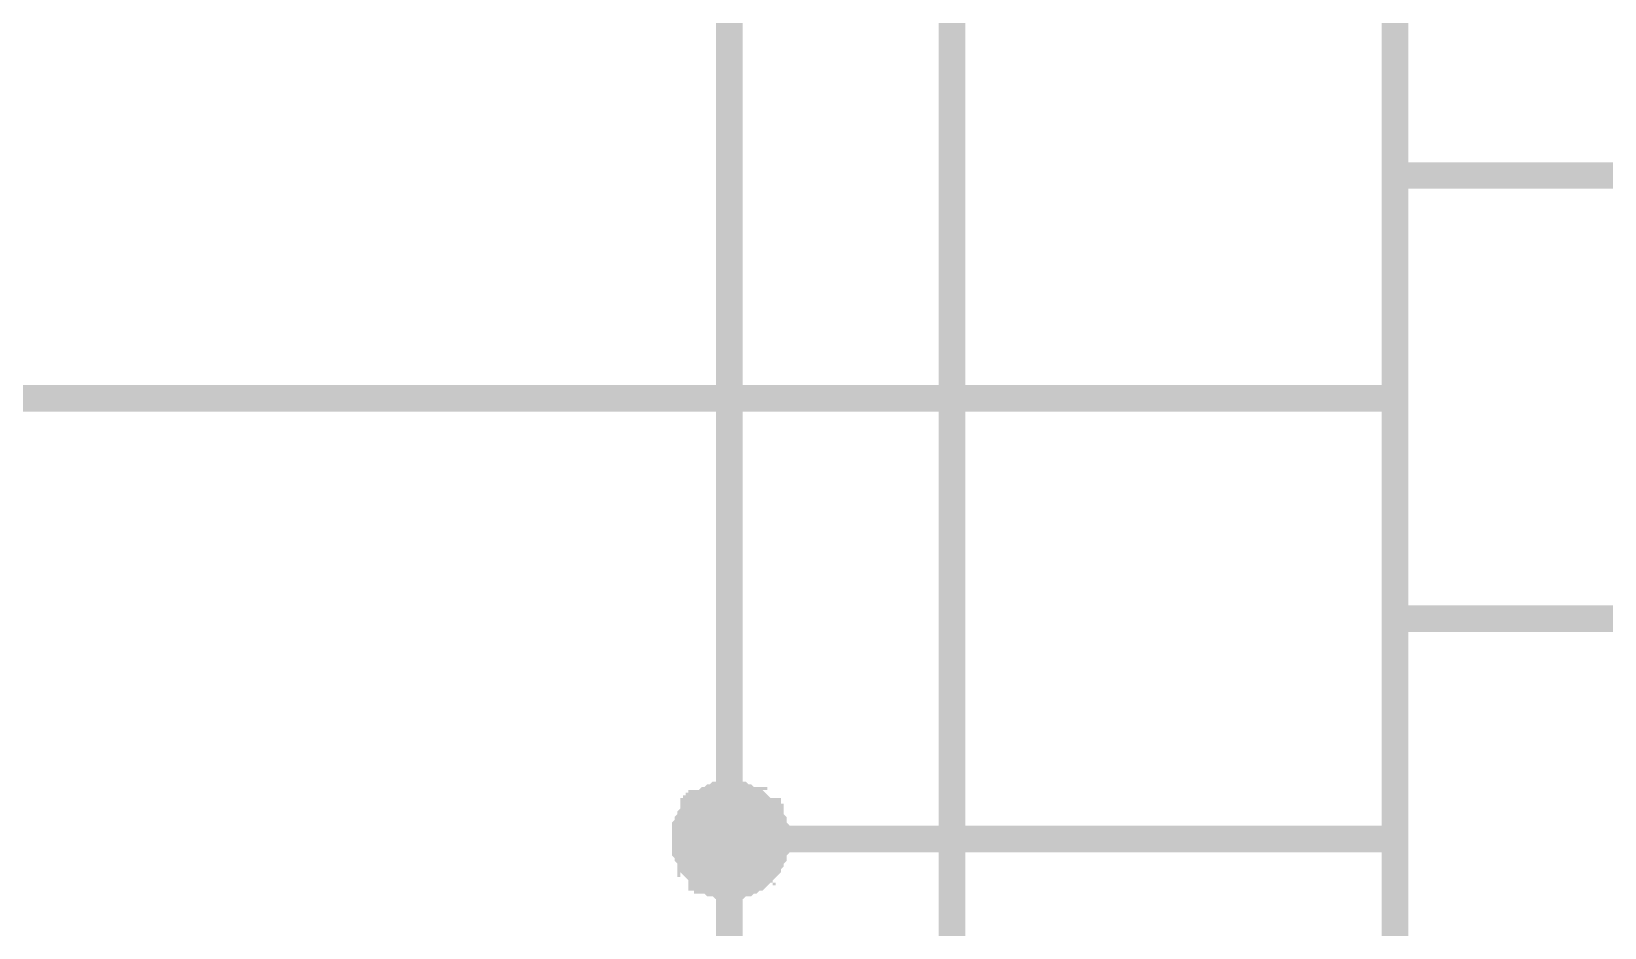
# Paper-space layout 'Layout1' of a CAD drawing. Extents: x -1 to 840, y -1 to 593.
# Drawn here: x 690.31 to 708.06, y 235 to 245.12 of the extents above; entities that cross this region are included whole.
import ezdxf

# ---------------------------------------------------------------- set-up
doc = ezdxf.new("R2010")
doc.units = 0
doc.header["$MEASUREMENT"] = 0
doc.layers.add('Sheet', color=255, linetype='CONTINUOUS')

psp = doc.layouts.get("Layout1")

# ---------------------------------------------------------------- linework, layer by layer
at = {"layer": 'Sheet', "color": 7, "const_width": 0.3}
psp.add_lwpolyline([(705.698, 328.489), (725.667, 328.489), (725.667, 203.476), (705.698, 203.476), (705.698, 328.489)], close=True, dxfattribs=at)
at = {"layer": 'Sheet', "color": 7}
for points, const_width in [([(703.183, 250.977), (698.183, 250.977), (698.183, 236.003)], 0.3), ([(700.698, 245.976), (700.698, 231.001), (703.183, 231.001)], 0.3), ([(705.698, 243.49), (725.667, 243.49)], 0.3), ([(658.213, 240.974), (703.183, 240.974)], 0.3), ([(705.698, 240.974), (703.183, 240.974)], 0.3), ([(705.698, 238.489), (725.667, 238.489)], 0.3), ([(697.686, 236.003), (697.686, 236.034), (697.686, 236.065), (697.686, 236.065), (697.686, 236.096), (697.686, 236.127), (697.717, 236.158), (697.717, 236.19), (697.717, 236.19), (697.748, 236.221), (697.748, 236.252), (697.748, 236.252), (697.779, 236.283), (697.779, 236.314), (697.81, 236.314), (697.81, 236.345), (697.841, 236.345), (697.841, 236.376), (697.872, 236.376), (697.872, 236.407), (697.903, 236.407), (697.934, 236.438), (697.934, 236.438), (697.965, 236.438), (697.996, 236.469), (697.996, 236.469), (698.027, 236.469), (698.058, 236.5), (698.089, 236.5), (698.12, 236.5), (698.12, 236.5), (698.151, 236.5), (698.183, 236.5)], 0.3), ([(697.686, 236.003), (697.686, 236.034), (697.686, 236.065), (697.686, 236.065), (697.686, 236.096), (697.686, 236.127), (697.717, 236.158), (697.717, 236.19), (697.717, 236.19), (697.748, 236.221), (697.748, 236.252), (697.748, 236.252), (697.779, 236.283), (697.779, 236.314), (697.81, 236.314), (697.81, 236.345), (697.841, 236.345), (697.841, 236.376), (697.872, 236.376), (697.872, 236.407), (697.903, 236.407), (697.934, 236.438), (697.934, 236.438), (697.965, 236.438), (697.996, 236.469), (697.996, 236.469), (698.027, 236.469), (698.058, 236.5), (698.089, 236.5), (698.12, 236.5), (698.12, 236.5), (698.151, 236.5), (698.183, 236.5)], 0.3), ([(697.686, 236.003), (697.686, 236.034), (697.686, 236.065), (697.686, 236.065), (697.686, 236.096), (697.686, 236.127), (697.717, 236.158), (697.717, 236.19), (697.717, 236.19), (697.748, 236.221), (697.748, 236.252), (697.748, 236.252), (697.779, 236.283), (697.779, 236.314), (697.81, 236.314), (697.81, 236.345), (697.841, 236.345), (697.841, 236.376), (697.872, 236.376), (697.872, 236.407), (697.903, 236.407), (697.934, 236.438), (697.934, 236.438), (697.965, 236.438), (697.996, 236.469), (697.996, 236.469), (698.027, 236.469), (698.058, 236.5), (698.089, 236.5), (698.12, 236.5), (698.12, 236.5), (698.151, 236.5), (698.183, 236.5)], 0.3), ([(697.686, 236.003), (697.686, 236.034), (697.686, 236.065), (697.686, 236.065), (697.686, 236.096), (697.686, 236.127), (697.717, 236.158), (697.717, 236.19), (697.717, 236.19), (697.748, 236.221), (697.748, 236.252), (697.748, 236.252), (697.779, 236.283), (697.779, 236.314), (697.81, 236.314), (697.81, 236.345), (697.841, 236.345), (697.841, 236.376), (697.872, 236.376), (697.872, 236.407), (697.903, 236.407), (697.934, 236.438), (697.934, 236.438), (697.965, 236.438), (697.996, 236.469), (697.996, 236.469), (698.027, 236.469), (698.058, 236.5), (698.089, 236.5), (698.12, 236.5), (698.12, 236.5), (698.151, 236.5), (698.183, 236.5)], 0.3), ([(697.686, 236.003), (697.686, 236.034), (697.686, 236.065), (697.686, 236.065), (697.686, 236.096), (697.686, 236.127), (697.717, 236.158), (697.717, 236.19), (697.717, 236.19), (697.748, 236.221), (697.748, 236.252), (697.748, 236.252), (697.779, 236.283), (697.779, 236.314), (697.81, 236.314), (697.81, 236.345), (697.841, 236.345), (697.841, 236.376), (697.872, 236.376), (697.872, 236.407), (697.903, 236.407), (697.934, 236.438), (697.934, 236.438), (697.965, 236.438), (697.996, 236.469), (697.996, 236.469), (698.027, 236.469), (698.058, 236.5), (698.089, 236.5), (698.12, 236.5), (698.12, 236.5), (698.151, 236.5), (698.183, 236.5)], 0.0991), ([(697.686, 236.003), (697.686, 236.034), (697.686, 236.065), (697.686, 236.065), (697.686, 236.096), (697.686, 236.127), (697.717, 236.158), (697.717, 236.19), (697.717, 236.19), (697.748, 236.221), (697.748, 236.252), (697.748, 236.252), (697.779, 236.283), (697.779, 236.314), (697.81, 236.314), (697.81, 236.345), (697.841, 236.345), (697.841, 236.376), (697.872, 236.376), (697.872, 236.407), (697.903, 236.407), (697.934, 236.438), (697.934, 236.438), (697.965, 236.438), (697.996, 236.469), (697.996, 236.469), (698.027, 236.469), (698.058, 236.5), (698.089, 236.5), (698.12, 236.5), (698.12, 236.5), (698.151, 236.5), (698.183, 236.5)], 0.0991), ([(697.686, 236.003), (697.686, 236.034), (697.686, 236.065), (697.686, 236.065), (697.686, 236.096), (697.686, 236.127), (697.717, 236.158), (697.717, 236.19), (697.717, 236.19), (697.748, 236.221), (697.748, 236.252), (697.748, 236.252), (697.779, 236.283), (697.779, 236.314), (697.81, 236.314), (697.81, 236.345), (697.841, 236.345), (697.841, 236.376), (697.872, 236.376), (697.872, 236.407), (697.903, 236.407), (697.934, 236.438), (697.934, 236.438), (697.965, 236.438), (697.996, 236.469), (697.996, 236.469), (698.027, 236.469), (698.058, 236.5), (698.089, 236.5), (698.12, 236.5), (698.12, 236.5), (698.151, 236.5), (698.183, 236.5)], 0.0991), ([(697.686, 236.003), (697.686, 236.034), (697.686, 236.065), (697.686, 236.065), (697.686, 236.096), (697.686, 236.127), (697.717, 236.158), (697.717, 236.19), (697.717, 236.19), (697.748, 236.221), (697.748, 236.252), (697.748, 236.252), (697.779, 236.283), (697.779, 236.314), (697.81, 236.314), (697.81, 236.345), (697.841, 236.345), (697.841, 236.376), (697.872, 236.376), (697.872, 236.407), (697.903, 236.407), (697.934, 236.438), (697.934, 236.438), (697.965, 236.438), (697.996, 236.469), (697.996, 236.469), (698.027, 236.469), (698.058, 236.5), (698.089, 236.5), (698.12, 236.5), (698.12, 236.5), (698.151, 236.5), (698.183, 236.5)], 0.0991), ([(698.183, 236.5), (698.183, 236.5)], 0.3), ([(698.183, 236.5), (698.214, 236.5), (698.245, 236.5), (698.245, 236.5), (698.276, 236.5), (698.307, 236.5), (698.338, 236.469), (698.369, 236.469), (698.369, 236.469), (698.4, 236.438), (698.431, 236.438), (698.462, 236.438), (698.462, 236.407), (698.493, 236.407), (698.524, 236.376), (698.524, 236.376), (698.555, 236.345), (698.555, 236.345), (698.586, 236.314), (698.617, 236.314), (698.617, 236.283), (698.617, 236.252), (698.648, 236.252), (698.648, 236.221), (698.679, 236.19), (698.679, 236.19), (698.679, 236.158), (698.679, 236.127), (698.711, 236.096), (698.711, 236.065), (698.711, 236.065), (698.711, 236.034), (698.711, 236.003)], 0.3), ([(698.183, 236.5), (698.183, 236.5)], 0.3), ([(698.183, 236.5), (698.214, 236.5), (698.245, 236.5), (698.245, 236.5), (698.276, 236.5), (698.307, 236.5), (698.338, 236.469), (698.369, 236.469), (698.369, 236.469), (698.4, 236.438), (698.431, 236.438), (698.462, 236.438), (698.462, 236.407), (698.493, 236.407), (698.524, 236.376), (698.524, 236.376), (698.555, 236.345), (698.555, 236.345), (698.586, 236.314), (698.617, 236.314), (698.617, 236.283), (698.617, 236.252), (698.648, 236.252), (698.648, 236.221), (698.679, 236.19), (698.679, 236.19), (698.679, 236.158), (698.679, 236.127), (698.711, 236.096), (698.711, 236.065), (698.711, 236.065), (698.711, 236.034), (698.711, 236.003)], 0.3), ([(698.183, 236.5), (698.183, 236.5)], 0.3), ([(698.183, 236.5), (698.214, 236.5), (698.245, 236.5), (698.245, 236.5), (698.276, 236.5), (698.307, 236.5), (698.338, 236.469), (698.369, 236.469), (698.369, 236.469), (698.4, 236.438), (698.431, 236.438), (698.462, 236.438), (698.462, 236.407), (698.493, 236.407), (698.524, 236.376), (698.524, 236.376), (698.555, 236.345), (698.555, 236.345), (698.586, 236.314), (698.617, 236.314), (698.617, 236.283), (698.617, 236.252), (698.648, 236.252), (698.648, 236.221), (698.679, 236.19), (698.679, 236.19), (698.679, 236.158), (698.679, 236.127), (698.711, 236.096), (698.711, 236.065), (698.711, 236.065), (698.711, 236.034), (698.711, 236.003)], 0.3), ([(698.183, 236.5), (698.183, 236.5)], 0.3), ([(698.183, 236.5), (698.214, 236.5), (698.245, 236.5), (698.245, 236.5), (698.276, 236.5), (698.307, 236.5), (698.338, 236.469), (698.369, 236.469), (698.369, 236.469), (698.4, 236.438), (698.431, 236.438), (698.462, 236.438), (698.462, 236.407), (698.493, 236.407), (698.524, 236.376), (698.524, 236.376), (698.555, 236.345), (698.555, 236.345), (698.586, 236.314), (698.617, 236.314), (698.617, 236.283), (698.617, 236.252), (698.648, 236.252), (698.648, 236.221), (698.679, 236.19), (698.679, 236.19), (698.679, 236.158), (698.679, 236.127), (698.711, 236.096), (698.711, 236.065), (698.711, 236.065), (698.711, 236.034), (698.711, 236.003)], 0.3), ([(698.183, 236.5), (698.183, 236.5)], 0.0991), ([(698.183, 236.5), (698.214, 236.5), (698.245, 236.5), (698.245, 236.5), (698.276, 236.5), (698.307, 236.5), (698.338, 236.469), (698.369, 236.469), (698.369, 236.469), (698.4, 236.438), (698.431, 236.438), (698.462, 236.438), (698.462, 236.407), (698.493, 236.407), (698.524, 236.376), (698.524, 236.376), (698.555, 236.345), (698.555, 236.345), (698.586, 236.314), (698.617, 236.314), (698.617, 236.283), (698.617, 236.252), (698.648, 236.252), (698.648, 236.221), (698.679, 236.19), (698.679, 236.19), (698.679, 236.158), (698.679, 236.127), (698.711, 236.096), (698.711, 236.065), (698.711, 236.065), (698.711, 236.034), (698.711, 236.003)], 0.0991), ([(698.183, 236.5), (698.183, 236.5)], 0.0991), ([(698.183, 236.5), (698.214, 236.5), (698.245, 236.5), (698.245, 236.5), (698.276, 236.5), (698.307, 236.5), (698.338, 236.469), (698.369, 236.469), (698.369, 236.469), (698.4, 236.438), (698.431, 236.438), (698.462, 236.438), (698.462, 236.407), (698.493, 236.407), (698.524, 236.376), (698.524, 236.376), (698.555, 236.345), (698.555, 236.345), (698.586, 236.314), (698.617, 236.314), (698.617, 236.283), (698.617, 236.252), (698.648, 236.252), (698.648, 236.221), (698.679, 236.19), (698.679, 236.19), (698.679, 236.158), (698.679, 236.127), (698.711, 236.096), (698.711, 236.065), (698.711, 236.065), (698.711, 236.034), (698.711, 236.003)], 0.0991), ([(698.183, 236.5), (698.183, 236.5)], 0.0991), ([(698.183, 236.5), (698.214, 236.5), (698.245, 236.5), (698.245, 236.5), (698.276, 236.5), (698.307, 236.5), (698.338, 236.469), (698.369, 236.469), (698.369, 236.469), (698.4, 236.438), (698.431, 236.438), (698.462, 236.438), (698.462, 236.407), (698.493, 236.407), (698.524, 236.376), (698.524, 236.376), (698.555, 236.345), (698.555, 236.345), (698.586, 236.314), (698.617, 236.314), (698.617, 236.283), (698.617, 236.252), (698.648, 236.252), (698.648, 236.221), (698.679, 236.19), (698.679, 236.19), (698.679, 236.158), (698.679, 236.127), (698.711, 236.096), (698.711, 236.065), (698.711, 236.065), (698.711, 236.034), (698.711, 236.003)], 0.0991), ([(698.183, 236.5), (698.183, 236.5)], 0.0991), ([(698.183, 236.5), (698.214, 236.5), (698.245, 236.5), (698.245, 236.5), (698.276, 236.5), (698.307, 236.5), (698.338, 236.469), (698.369, 236.469), (698.369, 236.469), (698.4, 236.438), (698.431, 236.438), (698.462, 236.438), (698.462, 236.407), (698.493, 236.407), (698.524, 236.376), (698.524, 236.376), (698.555, 236.345), (698.555, 236.345), (698.586, 236.314), (698.617, 236.314), (698.617, 236.283), (698.617, 236.252), (698.648, 236.252), (698.648, 236.221), (698.679, 236.19), (698.679, 236.19), (698.679, 236.158), (698.679, 236.127), (698.711, 236.096), (698.711, 236.065), (698.711, 236.065), (698.711, 236.034), (698.711, 236.003)], 0.0991), ([(698.183, 235.475), (698.151, 235.475), (698.12, 235.475), (698.12, 235.475), (698.089, 235.475), (698.058, 235.506), (698.027, 235.506), (697.996, 235.506), (697.996, 235.506), (697.965, 235.537), (697.934, 235.537), (697.934, 235.568), (697.903, 235.568), (697.872, 235.568), (697.872, 235.599), (697.841, 235.63), (697.841, 235.63), (697.81, 235.661), (697.81, 235.661), (697.779, 235.692), (697.779, 235.724), (697.748, 235.724), (697.748, 235.755), (697.748, 235.786), (697.717, 235.817), (697.717, 235.817), (697.717, 235.848), (697.686, 235.879), (697.686, 235.91), (697.686, 235.941), (697.686, 235.941), (697.686, 235.972), (697.686, 236.003)], 0.3), ([(697.686, 236.003), (697.686, 236.003)], 0.3), ([(698.183, 235.475), (698.151, 235.475), (698.12, 235.475), (698.12, 235.475), (698.089, 235.475), (698.058, 235.506), (698.027, 235.506), (697.996, 235.506), (697.996, 235.506), (697.965, 235.537), (697.934, 235.537), (697.934, 235.568), (697.903, 235.568), (697.872, 235.568), (697.872, 235.599), (697.841, 235.63), (697.841, 235.63), (697.81, 235.661), (697.81, 235.661), (697.779, 235.692), (697.779, 235.724), (697.748, 235.724), (697.748, 235.755), (697.748, 235.786), (697.717, 235.817), (697.717, 235.817), (697.717, 235.848), (697.686, 235.879), (697.686, 235.91), (697.686, 235.941), (697.686, 235.941), (697.686, 235.972), (697.686, 236.003)], 0.3), ([(697.686, 236.003), (697.686, 236.003)], 0.3), ([(698.183, 235.475), (698.151, 235.475), (698.12, 235.475), (698.12, 235.475), (698.089, 235.475), (698.058, 235.506), (698.027, 235.506), (697.996, 235.506), (697.996, 235.506), (697.965, 235.537), (697.934, 235.537), (697.934, 235.568), (697.903, 235.568), (697.872, 235.568), (697.872, 235.599), (697.841, 235.63), (697.841, 235.63), (697.81, 235.661), (697.81, 235.661), (697.779, 235.692), (697.779, 235.724), (697.748, 235.724), (697.748, 235.755), (697.748, 235.786), (697.717, 235.817), (697.717, 235.817), (697.717, 235.848), (697.686, 235.879), (697.686, 235.91), (697.686, 235.941), (697.686, 235.941), (697.686, 235.972), (697.686, 236.003)], 0.3), ([(697.686, 236.003), (697.686, 236.003)], 0.3), ([(698.183, 235.475), (698.151, 235.475), (698.12, 235.475), (698.12, 235.475), (698.089, 235.475), (698.058, 235.506), (698.027, 235.506), (697.996, 235.506), (697.996, 235.506), (697.965, 235.537), (697.934, 235.537), (697.934, 235.568), (697.903, 235.568), (697.872, 235.568), (697.872, 235.599), (697.841, 235.63), (697.841, 235.63), (697.81, 235.661), (697.81, 235.661), (697.779, 235.692), (697.779, 235.724), (697.748, 235.724), (697.748, 235.755), (697.748, 235.786), (697.717, 235.817), (697.717, 235.817), (697.717, 235.848), (697.686, 235.879), (697.686, 235.91), (697.686, 235.941), (697.686, 235.941), (697.686, 235.972), (697.686, 236.003)], 0.3), ([(697.686, 236.003), (697.686, 236.003)], 0.3), ([(703.183, 236.003), (698.183, 236.003), (698.183, 220.998)], 0.3), ([(698.711, 236.003), (698.711, 235.972), (698.711, 235.941), (698.711, 235.941), (698.711, 235.91), (698.679, 235.879), (698.679, 235.848), (698.679, 235.817), (698.679, 235.817), (698.648, 235.786), (698.648, 235.755), (698.617, 235.724), (698.617, 235.724), (698.617, 235.692), (698.586, 235.661), (698.555, 235.661), (698.555, 235.63), (698.524, 235.63), (698.524, 235.599), (698.493, 235.568), (698.462, 235.568), (698.462, 235.568), (698.431, 235.537), (698.4, 235.537), (698.369, 235.506), (698.369, 235.506), (698.338, 235.506), (698.307, 235.506), (698.276, 235.475), (698.245, 235.475), (698.245, 235.475), (698.214, 235.475), (698.183, 235.475)], 0.3), ([(698.711, 236.003), (698.711, 235.972), (698.711, 235.941), (698.711, 235.941), (698.711, 235.91), (698.679, 235.879), (698.679, 235.848), (698.679, 235.817), (698.679, 235.817), (698.648, 235.786), (698.648, 235.755), (698.617, 235.724), (698.617, 235.724), (698.617, 235.692), (698.586, 235.661), (698.555, 235.661), (698.555, 235.63), (698.524, 235.63), (698.524, 235.599), (698.493, 235.568), (698.462, 235.568), (698.462, 235.568), (698.431, 235.537), (698.4, 235.537), (698.369, 235.506), (698.369, 235.506), (698.338, 235.506), (698.307, 235.506), (698.276, 235.475), (698.245, 235.475), (698.245, 235.475), (698.214, 235.475), (698.183, 235.475)], 0.3), ([(698.711, 236.003), (698.711, 235.972), (698.711, 235.941), (698.711, 235.941), (698.711, 235.91), (698.679, 235.879), (698.679, 235.848), (698.679, 235.817), (698.679, 235.817), (698.648, 235.786), (698.648, 235.755), (698.617, 235.724), (698.617, 235.724), (698.617, 235.692), (698.586, 235.661), (698.555, 235.661), (698.555, 235.63), (698.524, 235.63), (698.524, 235.599), (698.493, 235.568), (698.462, 235.568), (698.462, 235.568), (698.431, 235.537), (698.4, 235.537), (698.369, 235.506), (698.369, 235.506), (698.338, 235.506), (698.307, 235.506), (698.276, 235.475), (698.245, 235.475), (698.245, 235.475), (698.214, 235.475), (698.183, 235.475)], 0.3), ([(698.711, 236.003), (698.711, 235.972), (698.711, 235.941), (698.711, 235.941), (698.711, 235.91), (698.679, 235.879), (698.679, 235.848), (698.679, 235.817), (698.679, 235.817), (698.648, 235.786), (698.648, 235.755), (698.617, 235.724), (698.617, 235.724), (698.617, 235.692), (698.586, 235.661), (698.555, 235.661), (698.555, 235.63), (698.524, 235.63), (698.524, 235.599), (698.493, 235.568), (698.462, 235.568), (698.462, 235.568), (698.431, 235.537), (698.4, 235.537), (698.369, 235.506), (698.369, 235.506), (698.338, 235.506), (698.307, 235.506), (698.276, 235.475), (698.245, 235.475), (698.245, 235.475), (698.214, 235.475), (698.183, 235.475)], 0.3), ([(698.711, 236.003), (698.711, 236.003), (698.711, 236.003), (698.711, 236.003), (698.711, 236.003), (698.711, 236.003), (698.711, 236.003), (698.711, 236.003), (698.711, 236.003), (698.711, 236.003), (698.711, 236.003), (698.711, 236.003), (698.711, 236.003), (698.711, 236.003), (698.711, 236.003), (698.711, 236.003), (698.711, 236.003), (698.711, 236.003), (698.711, 236.003), (698.711, 236.003), (698.711, 236.003), (698.711, 236.003), (698.711, 236.003), (698.711, 236.003), (698.711, 236.003), (698.711, 236.003), (698.711, 236.003), (698.711, 236.003), (698.711, 236.003), (698.711, 236.003), (698.711, 236.003), (698.711, 236.003), (698.711, 236.003)], 0.3), ([(698.711, 236.003), (698.711, 236.003)], 0.3), ([(698.711, 236.003), (698.711, 236.003), (698.711, 236.003), (698.711, 236.003), (698.711, 236.003), (698.711, 236.003), (698.711, 236.003), (698.711, 236.003), (698.711, 236.003), (698.711, 236.003), (698.711, 236.003), (698.711, 236.003), (698.711, 236.003), (698.711, 236.003), (698.711, 236.003), (698.711, 236.003), (698.711, 236.003), (698.711, 236.003), (698.711, 236.003), (698.711, 236.003), (698.711, 236.003), (698.711, 236.003), (698.711, 236.003), (698.711, 236.003), (698.711, 236.003), (698.711, 236.003), (698.711, 236.003), (698.711, 236.003), (698.711, 236.003), (698.711, 236.003), (698.711, 236.003), (698.711, 236.003), (698.711, 236.003)], 0.3), ([(698.711, 236.003), (698.711, 236.003)], 0.3), ([(698.711, 236.003), (698.711, 236.003), (698.711, 236.003), (698.711, 236.003), (698.711, 236.003), (698.711, 236.003), (698.711, 236.003), (698.711, 236.003), (698.711, 236.003), (698.711, 236.003), (698.711, 236.003), (698.711, 236.003), (698.711, 236.003), (698.711, 236.003), (698.711, 236.003), (698.711, 236.003), (698.711, 236.003), (698.711, 236.003), (698.711, 236.003), (698.711, 236.003), (698.711, 236.003), (698.711, 236.003), (698.711, 236.003), (698.711, 236.003), (698.711, 236.003), (698.711, 236.003), (698.711, 236.003), (698.711, 236.003), (698.711, 236.003), (698.711, 236.003), (698.711, 236.003), (698.711, 236.003), (698.711, 236.003)], 0.3), ([(698.711, 236.003), (698.711, 236.003)], 0.3), ([(698.711, 236.003), (698.711, 236.003), (698.711, 236.003), (698.711, 236.003), (698.711, 236.003), (698.711, 236.003), (698.711, 236.003), (698.711, 236.003), (698.711, 236.003), (698.711, 236.003), (698.711, 236.003), (698.711, 236.003), (698.711, 236.003), (698.711, 236.003), (698.711, 236.003), (698.711, 236.003), (698.711, 236.003), (698.711, 236.003), (698.711, 236.003), (698.711, 236.003), (698.711, 236.003), (698.711, 236.003), (698.711, 236.003), (698.711, 236.003), (698.711, 236.003), (698.711, 236.003), (698.711, 236.003), (698.711, 236.003), (698.711, 236.003), (698.711, 236.003), (698.711, 236.003), (698.711, 236.003), (698.711, 236.003)], 0.3), ([(698.711, 236.003), (698.711, 236.003)], 0.3), ([(705.698, 236.003), (703.183, 236.003)], 0.3), ([(698.183, 235.475), (698.151, 235.475), (698.12, 235.475), (698.12, 235.475), (698.089, 235.475), (698.058, 235.506), (698.027, 235.506), (697.996, 235.506), (697.996, 235.506), (697.965, 235.537), (697.934, 235.537), (697.934, 235.568), (697.903, 235.568), (697.872, 235.568), (697.872, 235.599), (697.841, 235.63), (697.841, 235.63), (697.81, 235.661), (697.81, 235.661), (697.779, 235.692), (697.779, 235.724), (697.748, 235.724), (697.748, 235.755), (697.748, 235.786), (697.717, 235.817), (697.717, 235.817), (697.717, 235.848), (697.686, 235.879), (697.686, 235.91), (697.686, 235.941), (697.686, 235.941), (697.686, 235.972), (697.686, 236.003)], 0.0991), ([(697.686, 236.003), (697.686, 236.003)], 0.0991), ([(698.183, 235.475), (698.151, 235.475), (698.12, 235.475), (698.12, 235.475), (698.089, 235.475), (698.058, 235.506), (698.027, 235.506), (697.996, 235.506), (697.996, 235.506), (697.965, 235.537), (697.934, 235.537), (697.934, 235.568), (697.903, 235.568), (697.872, 235.568), (697.872, 235.599), (697.841, 235.63), (697.841, 235.63), (697.81, 235.661), (697.81, 235.661), (697.779, 235.692), (697.779, 235.724), (697.748, 235.724), (697.748, 235.755), (697.748, 235.786), (697.717, 235.817), (697.717, 235.817), (697.717, 235.848), (697.686, 235.879), (697.686, 235.91), (697.686, 235.941), (697.686, 235.941), (697.686, 235.972), (697.686, 236.003)], 0.0991), ([(697.686, 236.003), (697.686, 236.003)], 0.0991), ([(698.183, 235.475), (698.151, 235.475), (698.12, 235.475), (698.12, 235.475), (698.089, 235.475), (698.058, 235.506), (698.027, 235.506), (697.996, 235.506), (697.996, 235.506), (697.965, 235.537), (697.934, 235.537), (697.934, 235.568), (697.903, 235.568), (697.872, 235.568), (697.872, 235.599), (697.841, 235.63), (697.841, 235.63), (697.81, 235.661), (697.81, 235.661), (697.779, 235.692), (697.779, 235.724), (697.748, 235.724), (697.748, 235.755), (697.748, 235.786), (697.717, 235.817), (697.717, 235.817), (697.717, 235.848), (697.686, 235.879), (697.686, 235.91), (697.686, 235.941), (697.686, 235.941), (697.686, 235.972), (697.686, 236.003)], 0.0991), ([(697.686, 236.003), (697.686, 236.003)], 0.0991), ([(698.183, 235.475), (698.151, 235.475), (698.12, 235.475), (698.12, 235.475), (698.089, 235.475), (698.058, 235.506), (698.027, 235.506), (697.996, 235.506), (697.996, 235.506), (697.965, 235.537), (697.934, 235.537), (697.934, 235.568), (697.903, 235.568), (697.872, 235.568), (697.872, 235.599), (697.841, 235.63), (697.841, 235.63), (697.81, 235.661), (697.81, 235.661), (697.779, 235.692), (697.779, 235.724), (697.748, 235.724), (697.748, 235.755), (697.748, 235.786), (697.717, 235.817), (697.717, 235.817), (697.717, 235.848), (697.686, 235.879), (697.686, 235.91), (697.686, 235.941), (697.686, 235.941), (697.686, 235.972), (697.686, 236.003)], 0.0991), ([(697.686, 236.003), (697.686, 236.003)], 0.0991), ([(698.711, 236.003), (698.711, 235.972), (698.711, 235.941), (698.711, 235.941), (698.711, 235.91), (698.679, 235.879), (698.679, 235.848), (698.679, 235.817), (698.679, 235.817), (698.648, 235.786), (698.648, 235.755), (698.617, 235.724), (698.617, 235.724), (698.617, 235.692), (698.586, 235.661), (698.555, 235.661), (698.555, 235.63), (698.524, 235.63), (698.524, 235.599), (698.493, 235.568), (698.462, 235.568), (698.462, 235.568), (698.431, 235.537), (698.4, 235.537), (698.369, 235.506), (698.369, 235.506), (698.338, 235.506), (698.307, 235.506), (698.276, 235.475), (698.245, 235.475), (698.245, 235.475), (698.214, 235.475), (698.183, 235.475)], 0.0991), ([(698.711, 236.003), (698.711, 235.972), (698.711, 235.941), (698.711, 235.941), (698.711, 235.91), (698.679, 235.879), (698.679, 235.848), (698.679, 235.817), (698.679, 235.817), (698.648, 235.786), (698.648, 235.755), (698.617, 235.724), (698.617, 235.724), (698.617, 235.692), (698.586, 235.661), (698.555, 235.661), (698.555, 235.63), (698.524, 235.63), (698.524, 235.599), (698.493, 235.568), (698.462, 235.568), (698.462, 235.568), (698.431, 235.537), (698.4, 235.537), (698.369, 235.506), (698.369, 235.506), (698.338, 235.506), (698.307, 235.506), (698.276, 235.475), (698.245, 235.475), (698.245, 235.475), (698.214, 235.475), (698.183, 235.475)], 0.0991), ([(698.711, 236.003), (698.711, 235.972), (698.711, 235.941), (698.711, 235.941), (698.711, 235.91), (698.679, 235.879), (698.679, 235.848), (698.679, 235.817), (698.679, 235.817), (698.648, 235.786), (698.648, 235.755), (698.617, 235.724), (698.617, 235.724), (698.617, 235.692), (698.586, 235.661), (698.555, 235.661), (698.555, 235.63), (698.524, 235.63), (698.524, 235.599), (698.493, 235.568), (698.462, 235.568), (698.462, 235.568), (698.431, 235.537), (698.4, 235.537), (698.369, 235.506), (698.369, 235.506), (698.338, 235.506), (698.307, 235.506), (698.276, 235.475), (698.245, 235.475), (698.245, 235.475), (698.214, 235.475), (698.183, 235.475)], 0.0991), ([(698.711, 236.003), (698.711, 235.972), (698.711, 235.941), (698.711, 235.941), (698.711, 235.91), (698.679, 235.879), (698.679, 235.848), (698.679, 235.817), (698.679, 235.817), (698.648, 235.786), (698.648, 235.755), (698.617, 235.724), (698.617, 235.724), (698.617, 235.692), (698.586, 235.661), (698.555, 235.661), (698.555, 235.63), (698.524, 235.63), (698.524, 235.599), (698.493, 235.568), (698.462, 235.568), (698.462, 235.568), (698.431, 235.537), (698.4, 235.537), (698.369, 235.506), (698.369, 235.506), (698.338, 235.506), (698.307, 235.506), (698.276, 235.475), (698.245, 235.475), (698.245, 235.475), (698.214, 235.475), (698.183, 235.475)], 0.0991), ([(698.711, 236.003), (698.711, 236.003), (698.711, 236.003), (698.711, 236.003), (698.711, 236.003), (698.711, 236.003), (698.711, 236.003), (698.711, 236.003), (698.711, 236.003), (698.711, 236.003), (698.711, 236.003), (698.711, 236.003), (698.711, 236.003), (698.711, 236.003), (698.711, 236.003), (698.711, 236.003), (698.711, 236.003), (698.711, 236.003), (698.711, 236.003), (698.711, 236.003), (698.711, 236.003), (698.711, 236.003), (698.711, 236.003), (698.711, 236.003), (698.711, 236.003), (698.711, 236.003), (698.711, 236.003), (698.711, 236.003), (698.711, 236.003), (698.711, 236.003), (698.711, 236.003), (698.711, 236.003), (698.711, 236.003)], 0.0991), ([(698.711, 236.003), (698.711, 236.003)], 0.0991), ([(698.711, 236.003), (698.711, 236.003), (698.711, 236.003), (698.711, 236.003), (698.711, 236.003), (698.711, 236.003), (698.711, 236.003), (698.711, 236.003), (698.711, 236.003), (698.711, 236.003), (698.711, 236.003), (698.711, 236.003), (698.711, 236.003), (698.711, 236.003), (698.711, 236.003), (698.711, 236.003), (698.711, 236.003), (698.711, 236.003), (698.711, 236.003), (698.711, 236.003), (698.711, 236.003), (698.711, 236.003), (698.711, 236.003), (698.711, 236.003), (698.711, 236.003), (698.711, 236.003), (698.711, 236.003), (698.711, 236.003), (698.711, 236.003), (698.711, 236.003), (698.711, 236.003), (698.711, 236.003), (698.711, 236.003)], 0.0991), ([(698.711, 236.003), (698.711, 236.003)], 0.0991), ([(698.711, 236.003), (698.711, 236.003), (698.711, 236.003), (698.711, 236.003), (698.711, 236.003), (698.711, 236.003), (698.711, 236.003), (698.711, 236.003), (698.711, 236.003), (698.711, 236.003), (698.711, 236.003), (698.711, 236.003), (698.711, 236.003), (698.711, 236.003), (698.711, 236.003), (698.711, 236.003), (698.711, 236.003), (698.711, 236.003), (698.711, 236.003), (698.711, 236.003), (698.711, 236.003), (698.711, 236.003), (698.711, 236.003), (698.711, 236.003), (698.711, 236.003), (698.711, 236.003), (698.711, 236.003), (698.711, 236.003), (698.711, 236.003), (698.711, 236.003), (698.711, 236.003), (698.711, 236.003), (698.711, 236.003)], 0.0991), ([(698.711, 236.003), (698.711, 236.003)], 0.0991), ([(698.711, 236.003), (698.711, 236.003), (698.711, 236.003), (698.711, 236.003), (698.711, 236.003), (698.711, 236.003), (698.711, 236.003), (698.711, 236.003), (698.711, 236.003), (698.711, 236.003), (698.711, 236.003), (698.711, 236.003), (698.711, 236.003), (698.711, 236.003), (698.711, 236.003), (698.711, 236.003), (698.711, 236.003), (698.711, 236.003), (698.711, 236.003), (698.711, 236.003), (698.711, 236.003), (698.711, 236.003), (698.711, 236.003), (698.711, 236.003), (698.711, 236.003), (698.711, 236.003), (698.711, 236.003), (698.711, 236.003), (698.711, 236.003), (698.711, 236.003), (698.711, 236.003), (698.711, 236.003), (698.711, 236.003)], 0.0991), ([(698.711, 236.003), (698.711, 236.003)], 0.0991)]:
    psp.add_lwpolyline(points, dxfattribs=dict(at, const_width=const_width))
at = {"layer": 'Sheet', "color": 7, "const_width": 0.508}
psp.add_lwpolyline([(698.017, 236.003, 1), (698.525, 236.003, 1)], format="xyb", close=True, dxfattribs=at)

doc.saveas('drawing.dxf')
